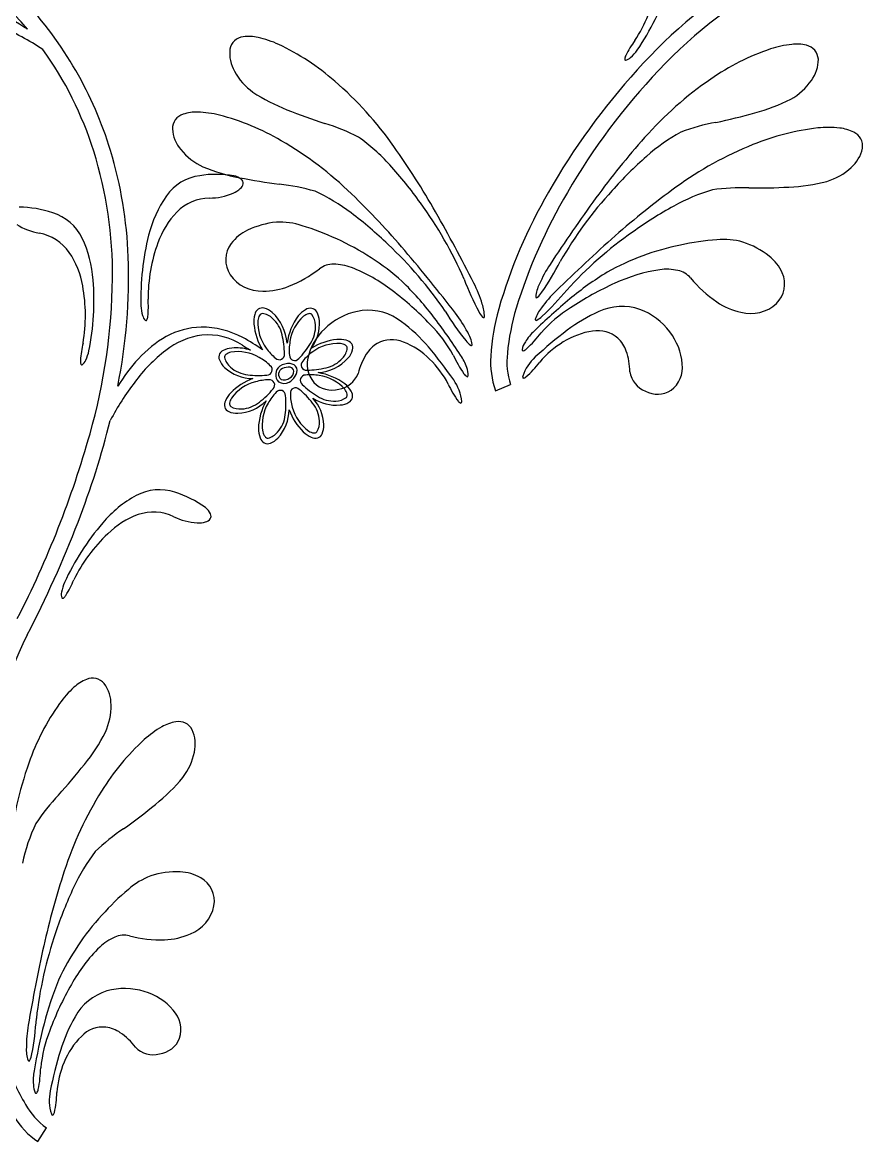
# Model space of a CAD drawing. Extents: x -4 to 4, y -4.07 to 4.07.
# Drawn here: x -1.98 to -0.791, y 0.465 to 2.048 of the extents above; entities that cross this region are included whole.
import ezdxf

# ---------------------------------------------------------------- set-up
doc = ezdxf.new("R2010")
doc.units = 0

msp = doc.modelspace()

# ---------------------------------------------------------------- linework, layer by layer
at = {"color": 7, "linetype": 'CONTINUOUS'}
for p, q in [((-1.310657, 1.527051), (-1.289372, 1.535869)), ((-1.957922, 0.465025), (-1.945885, 0.484671))]:
    msp.add_line(p, q, dxfattribs=at)
for centre, radius, start, end in [((-2.445202, 1.643073), 0.615881, 39.930406, 60.264098), ((-0.564759, 1.491553), 0.732891, 120.886794, 138.125905), ((-0.592734, 1.524327), 0.667218, 117.585578, 136.886768), ((-1.308468, 2.146957), 0.231377, 327.399878, 347.526406), ((-1.411901, 2.214021), 0.364838, 325.796366, 341.596381), ((-2.373734, 1.708816), 0.542019, 16.929435, 43.142625), ((-2.159656, 1.758129), 0.336761, 56.325161, 65.350765), ((-2.218852, 1.593179), 0.495319, 57.267578, 65.317074), ((-1.665299, 2.006353), 0.021376, 95.745958, 170.006726), ((-1.65951, 1.97176), 0.056421, 76.838932, 98.078197), ((-1.678205, 1.884783), 0.145379, 65.266218, 77.469445), ((-1.75993, 1.7126), 0.335967, 48.69116, 64.893487), ((-1.008438, 1.942652), 0.131875, 142.846615, 153.630424), ((-0.876082, 1.872489), 0.145377, 96.158341, 108.361567), ((-0.885008, 1.961002), 0.056421, 75.549813, 96.789305), ((-0.875416, 1.994739), 0.021375, 3.6201, 77.881074), ((-2.369031, 1.710491), 0.514141, 17.602817, 35.608122), ((-1.637455, 2.004066), 0.049262, 173.009184, 210.515728), ((-1.126572, 1.996051), 0.001456, 167.569125, 258.48105), ((-1.114403, 1.995074), 0.013652, 153.218624, 174.576039), ((-1.128872, 2.007017), 0.012554, 279.207884, 317.399004), ((-1.158449, 2.043319), 0.059278, 310.908039, 324.543449), ((-0.813985, 1.692312), 0.335949, 108.732935, 124.936174), ((-0.903343, 1.995557), 0.049262, 323.111998, 360.618542), ((-1.604556, 2.019186), 0.085361, 208.045159, 234.727825), ((-0.398686, 1.33318), 0.962291, 137.704713, 150.451095), ((-0.413612, 1.347615), 0.918774, 136.476366, 149.957846), ((-1.868915, 1.581315), 0.506549, 35.101077, 49.233818), ((-0.720245, 1.549741), 0.506532, 124.393419, 138.526617), ((-0.934358, 2.014234), 0.085359, 298.898939, 325.582057), ((-1.514061, 2.160705), 0.253278, 236.501587, 248.797139), ((-1.008591, 2.16493), 0.253285, 284.830484, 297.125808), ((-1.7464, 1.897671), 0.021376, 106.46919, 180.73037), ((-1.734276, 1.864758), 0.056423, 87.561774, 108.801039), ((-1.736461, 1.775823), 0.145379, 75.989401, 88.192627), ((-1.784717, 1.591445), 0.335962, 59.414423, 75.617206), ((-1.238094, 2.843138), 0.989379, 248.190848, 251.481463), ((-1.207099, 2.873767), 0.989374, 282.145686, 285.436301), ((-1.629273, 1.643102), 0.272955, 62.808999, 73.627338), ((-0.95154, 1.637739), 0.272947, 99.999995, 110.818563), ((-1.718617, 1.900605), 0.049262, 183.732626, 221.239393), ((-1.655751, 1.671302), 0.262511, 41.838953, 54.830246), ((-0.230678, 1.113788), 1.162069, 138.407438, 143.825463), ((-0.922087, 1.662809), 0.262523, 118.797281, 131.788116), ((-0.818136, 1.564754), 0.335953, 96.266741, 112.469752), ((-0.839875, 1.754089), 0.145381, 83.692474, 95.895472), ((-0.829484, 1.842444), 0.056422, 63.083616, 84.322881), ((-0.812836, 1.873316), 0.021376, 351.154341, 425.415521), ((-1.689107, 1.921582), 0.08536, 218.768655, 245.451773), ((-1.867375, 1.442166), 0.506552, 45.824486, 59.957227), ((-2.403799, 1.202438), 1.162023, 29.801439, 35.219694), ((-0.757376, 1.405294), 0.506553, 111.92711, 126.059851), ((-0.839927, 1.880143), 0.049262, 310.64472, 348.151487), ((-2.438393, 1.691594), 0.585977, 359.429308, 377.312979), ((-2.430276, 1.693667), 0.600525, 2.164579, 16.741335), ((-0.731864, 1.441291), 0.554481, 131.190681, 138.304303), ((-1.626521, 2.077469), 0.253279, 247.224717, 259.520498), ((-1.869382, 1.472267), 0.554466, 35.322972, 42.436822), ((-0.86618, 1.905076), 0.08536, 286.432607, 313.115499), ((-1.720239, 1.763592), 0.068261, 97.474088, 144.98827), ((-1.705688, 1.686906), 0.146255, 80.238347, 99.218409), ((-1.685445, 1.806824), 0.024644, 52.254295, 79.350392), ((-1.48235, 2.799346), 0.989394, 258.914213, 262.204828), ((-1.674742, 1.820638), 0.007169, 354.383247, 412.308144), ((-0.906131, 2.068237), 0.253279, 272.363961, 284.659514), ((-1.715714, 1.886096), 0.086522, 270.283552, 293.205342), ((-1.696345, 1.840258), 0.036762, 293.608915, 312.137999), ((-1.679471, 1.822236), 0.012084, 310.14108, 349.032565), ((-1.643411, 1.547469), 0.272952, 73.532516, 84.350855), ((-1.67468, 1.57024), 0.26252, 52.562347, 65.553411), ((-2.32246, 0.970337), 1.162084, 40.525177, 45.943202), ((-0.60942, 1.443214), 0.724747, 149.802517, 164.018362), ((-0.559378, 1.422186), 0.755304, 149.318841, 162.926618), ((-0.731448, 1.429906), 0.562425, 137.466475, 150.144999), ((-0.373468, 0.873959), 1.162068, 125.94112, 131.359145), ((-0.930059, 1.559286), 0.262523, 106.330991, 119.321827), ((-0.964231, 1.541165), 0.272947, 87.533383, 98.35195), ((-0.946953, 2.803227), 0.989383, 269.679726, 272.97034), ((-1.644086, 1.709515), 0.161659, 144.776121, 166.584896), ((-1.714351, 1.733167), 0.066414, 90.806586, 135.34225), ((-1.871074, 1.46099), 0.562427, 23.482196, 36.16072), ((0.657322, 0.47105), 2.258263, 143.960108, 146.854308), ((-1.984214, 1.640348), 0.146257, 71.1846, 90.164435), ((-1.957083, 1.713535), 0.068262, 25.41458, 72.928542), ((-1.675306, 1.697274), 0.119431, 136.259875, 160.87644), ((-1.847544, 1.334936), 0.554469, 46.046179, 53.160029), ((-3.357844, 0.662129), 2.258436, 26.772944, 29.666915), ((-0.792137, 1.301926), 0.554484, 118.724426, 125.838047), ((-1.941118, 1.835081), 0.086523, 237.197446, 260.119009), ((-1.608333, 1.642374), 0.1237, 95.719683, 115.352617), ((-1.616033, 1.664208), 0.101356, 71.655213, 92.617239), ((-1.679532, 1.437541), 0.336671, 64.640225, 73.539056), ((-1.967958, 1.68452), 0.066413, 35.060502, 79.596607), ((-2.041182, 1.672912), 0.161658, 3.817994, 25.626995), ((-1.447576, 1.657875), 0.364818, 165.856166, 181.656865), ((-1.634981, 1.69817), 0.061867, 115.176532, 143.277775), ((-1.681331, 1.415502), 0.357443, 48.105939, 65.892795), ((0.354973, 0.05455), 2.258445, 131.493823, 134.387793), ((-0.79419, 1.29072), 0.562426, 125.00011, 137.678634), ((-1.570834, 1.656991), 0.231367, 159.926704, 180.053914), ((-1.653703, 1.712044), 0.038565, 143.166616, 212.674781), ((-1.847108, 1.323538), 0.562432, 34.205623, 46.884147), ((-0.978584, 1.382626), 0.357431, 101.39161, 119.178922), ((-0.975488, 1.40453), 0.336651, 93.745256, 102.644544), ((-0.987538, 1.639597), 0.101353, 74.66588, 95.62836), ((-0.999853, 1.619991), 0.123699, 51.932094, 71.565028), ((-2.012444, 1.655638), 0.119433, 9.526317, 34.142655), ((-2.616898, 1.688215), 0.787222, 348.658192, 362.048086), ((-3.159416, 0.261863), 2.258632, 37.496652, 40.390393), ((-1.572076, 1.889738), 0.396039, 325.655528, 332.991007), ((-0.961578, 1.668554), 0.061866, 24.006326, 52.107569), ((-1.66525, 1.833441), 0.17042, 291.406289, 308.267059), ((-1.540097, 1.672921), 0.03314, 89.386762, 126.273706), ((-1.540319, 1.632169), 0.073892, 69.586873, 89.55306), ((-1.596239, 1.489945), 0.226707, 52.044838, 68.878481), ((-1.079796, 1.604503), 0.184068, 146.610631, 156.612703), ((-0.913513, 1.304632), 0.457638, 121.531844, 129.674043), ((-1.045202, 1.473969), 0.2267, 98.405981, 115.239853), ((-1.068445, 1.625007), 0.073892, 77.731483, 97.69767), ((-1.059691, 1.664808), 0.03314, 41.011192, 77.89769), ((-2.243566, 1.654757), 0.364831, 348.746191, 364.546434), ((-2.697819, 1.696268), 0.84544, 344.21869, 359.287729), ((-1.641446, 1.722481), 0.05456, 214.952488, 271.761341), ((-1.761984, 1.353736), 0.457662, 37.610682, 45.752652), ((-0.984603, 1.824671), 0.396033, 200.636053, 207.971532), ((-1.5055, 1.59584), 0.184072, 17.015057, 27.0169), ((-0.970009, 1.29456), 0.421129, 114.085058, 123.865694), ((-0.902278, 1.793843), 0.170418, 219.017507, 235.878276), ((-0.940261, 1.677966), 0.038564, 314.609542, 384.118125), ((-2.122178, 1.633333), 0.231377, 350.349951, 370.476252), ((-1.639073, 1.766318), 0.098374, 269.594787, 291.480778), ((-1.709084, 1.331481), 0.421145, 43.418884, 53.199291), ((-1.207576, 1.656303), 0.046333, 152.680765, 175.462777), ((-1.271661, 1.683831), 0.031836, 309.636037, 326.600518), ((-1.096634, 1.536397), 0.184071, 134.144524, 144.146367), ((-1.515725, 1.921166), 0.396023, 313.188742, 320.52445), ((-1.753041, 1.650335), 0.059277, 182.909607, 196.545245), ((-1.933645, 1.646185), 0.13187, 353.821004, 364.605041), ((-1.372758, 1.63314), 0.046334, 358.164409, 380.94574), ((-0.622251, 0.958312), 0.91015, 129.868222, 134.15024), ((-1.252471, 1.659963), 0.001293, 179.73362, 329.884719), ((-0.942585, 1.734128), 0.098372, 235.803077, 257.689067), ((-0.94992, 1.690845), 0.05456, 255.523154, 312.331791), ((-1.797502, 1.635647), 0.012554, 190.054667, 228.246233), ((-1.816123, 1.633362), 0.013651, 332.880697, 354.238566), ((-1.612286, 1.624629), 0.040321, 165.559691, 184.767577), ((-1.63788, 1.631563), 0.01381, 127.789342, 166.941718), ((-1.640719, 1.633855), 0.010294, 74.170021, 123.111519), ((-1.646035, 1.614814), 0.030063, 49.362493, 74.322677), ((-1.668856, 1.590557), 0.063351, 3.590879, 47.987746), ((-1.518262, 1.581048), 0.0884, 144.053622, 171.230848), ((-1.559045, 1.606895), 0.040324, 120.559263, 139.765556), ((-1.57224, 1.629898), 0.013811, 82.790677, 121.941717), ((-1.572627, 1.633528), 0.010293, 29.167892, 78.11136), ((-1.589851, 1.623821), 0.030064, 4.361725, 29.321909), ((-1.487755, 1.549986), 0.091226, 97.328766, 131.072265), ((-1.490976, 1.563427), 0.077498, 52.272227, 96.234394), ((-2.122244, 1.080094), 0.910059, 33.133583, 37.416058), ((-1.04378, 1.845821), 0.396038, 211.359974, 218.695453), ((-1.513011, 1.524058), 0.184077, 27.737719, 37.739333), ((-1.306012, 1.653385), 0.031836, 207.027266, 223.991747), ((-1.327733, 1.631793), 0.001293, 203.745538, 353.899519), ((-1.002521, 1.557652), 0.315336, 164.342178, 176.634302), ((-0.971735, 1.550031), 0.323587, 163.1294, 174.676636), ((-1.210222, 1.614561), 0.046333, 140.215116, 162.997128), ((-1.266855, 1.655274), 0.031836, 297.169915, 314.134623), ((-1.099013, 1.476944), 0.197876, 122.277245, 138.059697), ((-1.067495, 1.42387), 0.236017, 114.261324, 126.93048), ((-1.131707, 1.568812), 0.077498, 71.050221, 115.012167), ((-1.137807, 1.556411), 0.091225, 36.212507, 69.956007), ((-1.80534, 1.62764), 0.001456, 248.967543, 339.877324), ((-1.724782, 1.510893), 0.106196, 91.3348, 119.11248), ((-1.727194, 1.490924), 0.126136, 62.027523, 90.027848), ((-1.562767, 1.630633), 0.090187, 185.953983, 210.575078), ((-1.493352, 1.552666), 0.085563, 129.425742, 162.439412), ((-1.618458, 1.621901), 0.058734, 324.167039, 364.107249), ((-1.585531, 1.436158), 0.236037, 40.354444, 53.022687), ((-1.543091, 1.481005), 0.19788, 29.225046, 45.00727), ((-1.253269, 1.627825), 0.001293, 167.268227, 317.41875), ((-1.699674, 1.467155), 0.156625, 119.352696, 137.792068), ((-1.71153, 1.500678), 0.106084, 97.789247, 128.26907), ((-1.717629, 1.517308), 0.088862, 56.47842, 95.345413), ((-1.775018, 1.403633), 0.225664, 53.382097, 61.699395), ((-1.52661, 1.515104), 0.084853, 95.903024, 121.416792), ((-1.531986, 1.559321), 0.040325, 75.560196, 94.76649), ((-1.457547, 1.555747), 0.043406, 67.380835, 118.158646), ((-1.389522, 1.585405), 0.046335, 8.888407, 31.669738), ((-1.200946, 1.554022), 0.079633, 133.944825, 148.062269), ((-1.378433, 1.708696), 0.165486, 312.429488, 323.039497), ((-0.855031, 1.142281), 0.588767, 126.993194, 132.720205), ((-1.157768, 1.50614), 0.106463, 98.482334, 122.385937), ((-1.166006, 1.56868), 0.043406, 49.125868, 99.903679), ((-1.170253, 1.567642), 0.047038, 19.341756, 46.040474), ((-1.131757, 1.557794), 0.085561, 4.844515, 37.85841), ((-1.766231, 1.562192), 0.131875, 165.797344, 176.581153), ((-1.94362, 1.596396), 0.059277, 333.857118, 347.4923), ((-1.638233, 1.403986), 0.227408, 127.679444, 143.479915), ((-1.689157, 1.572085), 0.013811, 109.3076, 148.459976), ((-1.679475, 1.547396), 0.040324, 91.484982, 110.69173), ((-1.678718, 1.514368), 0.073361, 73.082368, 91.407429), ((-0.940902, 2.769295), 1.384535, 238.294231, 238.836706), ((-1.525051, 1.584918), 0.013811, 37.789565, 76.941495), ((-1.541802, 1.593074), 0.030064, 319.364361, 344.323413), ((-1.522759, 1.587758), 0.010293, 344.16811, 393.109827), ((-1.453633, 1.553799), 0.047038, 121.243505, 147.942223), ((-1.479349, 1.496553), 0.106465, 44.898815, 68.802192), ((-1.854667, 1.208322), 0.588661, 34.563425, 40.291581), ((-1.327707, 1.617716), 0.031836, 217.749322, 234.71403), ((-1.345032, 1.59246), 0.001293, 214.473685, 364.626082), ((-1.271924, 1.58485), 0.001228, 171.098898, 288.480811), ((-1.247832, 1.581044), 0.025618, 143.873523, 171.027474), ((-1.275491, 1.595621), 0.012574, 288.340866, 313.832905), ((-1.147318, 1.48303), 0.131624, 120.83898, 140.070079), ((-1.216271, 1.551476), 0.095812, 1.529728, 19.34916), ((-1.884251, 1.569144), 0.013651, 176.167622, 197.525036), ((-1.90223, 1.5745), 0.012554, 302.156906, 340.348917), ((-1.628761, 1.40103), 0.253579, 137.489695, 148.533495), ((-1.691744, 1.574659), 0.010294, 153.140097, 202.082908), ((-1.673393, 1.582018), 0.030065, 201.930444, 226.889948), ((-1.53559, 1.565058), 0.041565, 161.157801, 219.686665), ((-1.565854, 1.615569), 0.062982, 274.016092, 318.084701), ((-1.412303, 1.527901), 0.095813, 147.935048, 165.75448), ((-1.494634, 1.476307), 0.131631, 27.215085, 46.445501), ((-1.219508, 1.645575), 0.165489, 204.245446, 214.855455), ((-1.426689, 1.533757), 0.079633, 19.223577, 33.341249), ((-1.200361, 1.567007), 0.11731, 175.522633, 199.913531), ((-1.195089, 1.567916), 0.09958, 172.999417, 198.772782), ((-1.211206, 1.527082), 0.064431, 132.172195, 161.473215), ((-1.352902, 1.645706), 0.130637, 310.737595, 323.233554), ((-1.895837, 1.565299), 0.001456, 190.526153, 281.435154), ((-1.653195, 1.604573), 0.060338, 227.525672, 269.147102), ((-1.607056, 1.549901), 0.014654, 126.180483, 224.759704), ((-1.608871, 1.550214), 0.008772, 111.767362, 233.473465), ((-1.603604, 1.544408), 0.021131, 83.725726, 124.943519), ((-1.60302, 1.538972), 0.021419, 85.42589, 115.153374), ((-1.606122, 1.554213), 0.010126, 296.886664, 362.647556), ((-1.602388, 1.553996), 0.006418, 6.121255, 80.346803), ((-1.601944, 1.554084), 0.011347, 26.567595, 86.720415), ((-1.604766, 1.555664), 0.013433, 322.922596, 375.080497), ((-1.579128, 1.457791), 0.096583, 54.958763, 79.449358), ((-1.537649, 1.563571), 0.034658, 278.432657, 339.579338), ((-1.375006, 1.549798), 0.025619, 356.255608, 383.409333), ((-1.086147, 1.558681), 0.034658, 187.705694, 248.851949), ((-1.087829, 1.560584), 0.041564, 307.597225, 366.126303), ((-1.484934, 1.286031), 0.420817, 142.994511, 151.7494), ((-1.625003, 1.464742), 0.084655, 110.098823, 135.41338), ((-1.609687, 1.552742), 0.015284, 239.426288, 297.362358), ((-1.609807, 1.556555), 0.014059, 252.252547, 306.004855), ((-1.613816, 1.559224), 0.022949, 299.077782, 329.465963), ((-1.542101, 1.564144), 0.036137, 225.171715, 285.297602), ((-1.54972, 1.506082), 0.040326, 30.560278, 49.765889), ((-1.258276, 1.589748), 0.13064, 204.050865, 216.546595), ((-1.422613, 1.50522), 0.064433, 5.811489, 35.111833), ((-1.344816, 1.557928), 0.012574, 213.450759, 238.942797), ((-1.350667, 1.548207), 0.001228, 238.805305, 356.188263), ((-1.270524, 1.546719), 0.00196, 154.766479, 238.472296), ((-1.271643, 1.550651), 0.005603, 270.961042, 315.475303), ((-1.65605, 1.496404), 0.040324, 136.485213, 155.691734), ((-1.526715, 1.519278), 0.01381, 352.791394, 391.942879), ((-1.081679, 1.558259), 0.036136, 241.987084, 302.113184), ((-1.680354, 1.507016), 0.013811, 154.308388, 193.460319), ((-1.678019, 1.555824), 0.060751, 272.623057, 314.643432), ((-1.555695, 1.469564), 0.090519, 151.612265, 177.418442), ((-1.612515, 1.47665), 0.059006, 2.206595, 42.445498), ((-1.535996, 1.567003), 0.06034, 236.87089, 275.220012), ((-1.532793, 1.536891), 0.030065, 274.362178, 299.321456), ((-1.523086, 1.519666), 0.010293, 299.167673, 348.111579), ((-1.358468, 1.514908), 0.005603, 211.807363, 256.322286), ((-1.360425, 1.511319), 0.00196, 288.813378, 372.518395), ((-1.684003, 1.507006), 0.010294, 198.13988, 247.083348), ((-1.67623, 1.525185), 0.030065, 246.930156, 271.889886), ((-1.662985, 1.500964), 0.060334, 317.52372, 359.148254), ((-1.523151, 1.529162), 0.084662, 200.099775, 225.411842), ((-3.023654, 1.775841), 1.203642, 338.842061, 346.027576), ((-1.605813, 1.474685), 0.040323, 181.483752, 200.690728), ((-1.583601, 1.477931), 0.030065, 336.928957, 361.888461), ((-3.235242, 1.847031), 1.403609, 332.773173, 344.2628), ((-1.630502, 1.465004), 0.01381, 199.309156, 238.461531), ((-1.640433, 1.480769), 0.030065, 291.928588, 316.888093), ((-1.55482, 1.498111), 0.040325, 226.485327, 245.69162), ((-1.565432, 1.473807), 0.01381, 244.308882, 283.46059), ((-1.565422, 1.470158), 0.010294, 288.137682, 337.080056), ((-1.633075, 1.462417), 0.010294, 243.140425, 292.08258), ((-1.742159, 1.236589), 0.161659, 118.373355, 140.182129), ((-1.786321, 1.318887), 0.068261, 71.071061, 118.585242), ((-1.807389, 1.243729), 0.146257, 53.835565, 72.8154), ((-1.73593, 1.34214), 0.024642, 25.851505, 52.947828), ((-1.775564, 1.239506), 0.119432, 109.857129, 134.473466), ((-1.794576, 1.28902), 0.066414, 64.403834, 108.939718), ((-1.727793, 1.426603), 0.086523, 243.880492, 266.802055), ((-1.723727, 1.353287), 0.012084, 283.735747, 322.627009), ((-1.720202, 1.349753), 0.007169, 327.981404, 385.906946), ((-3.418327, 1.928248), 1.62672, 332.679053, 338.853356), ((-1.589101, 1.102944), 0.364829, 139.453479, 155.253722), ((-1.730828, 1.376933), 0.036763, 267.207768, 285.736625), ((-1.69989, 1.156956), 0.231386, 133.524156, 153.649775), ((-1.866059, 1.23203), 0.059283, 156.506765, 170.141262), ((-2.029681, 1.308628), 0.131876, 327.41885, 338.202431), ((-1.91242, 1.238646), 0.012554, 163.651121, 201.841573), ((-1.930115, 1.244881), 0.013652, 306.476619, 327.833579), ((-1.923001, 1.23496), 0.001456, 222.562896, 313.475796), ((-1.375509, 0.884806), 0.667218, 153.585578, 172.886768), ((-1.868634, 1.066289), 0.056421, 111.549813, 132.789305), ((-1.880705, 1.099221), 0.021375, 39.6201, 113.881074), ((-1.903778, 1.083468), 0.049262, 359.111998, 396.618542), ((-1.809387, 0.999927), 0.145377, 132.158341, 144.361567), ((-1.653244, 0.890661), 0.335949, 144.732935, 160.936174), ((-1.939848, 1.080348), 0.085359, 334.898939, 361.582057), ((-1.710501, 0.925421), 0.145381, 119.692474, 131.895472), ((-1.754028, 1.00301), 0.056422, 99.083616, 120.322881), ((-1.758705, 1.037771), 0.021376, 27.154341, 101.415521), ((-1.784635, 1.027371), 0.049262, 346.64472, 384.151487), ((-2.088481, 1.158631), 0.253285, 320.830484, 333.125808), ((-1.581626, 0.785025), 0.335953, 132.266741, 148.469752), ((-1.82053, 1.032111), 0.08536, 322.432607, 349.115499), ((-1.493605, 0.830417), 0.506532, 160.393419, 174.526617), ((-2.665721, 1.615412), 0.989374, 318.145686, 321.436301), ((-1.948755, 1.140628), 0.253279, 308.363961, 320.659514), ((-1.732451, 0.765658), 0.272947, 135.999995, 146.818563), ((-1.438741, 0.691733), 0.506553, 147.92711, 162.059851), ((-2.413796, 1.711253), 0.989383, 305.679726, 308.97034), ((-1.723359, 0.803252), 0.262523, 154.797281, 167.788116), ((-1.685953, 0.680068), 0.272947, 123.533383, 134.35195), ((-1.668959, 0.714814), 0.262523, 142.330991, 155.321827), ((-0.815842, 0.487528), 1.162068, 161.94112, 167.359145), ((-1.762666, 0.746002), 0.101353, 110.66588, 131.62836), ((-1.761105, 0.722902), 0.123699, 87.932094, 107.565028), ((-1.758684, 0.784688), 0.061866, 60.006326, 88.107569), ((-1.406105, 0.587674), 0.554484, 154.724426, 161.838047), ((-1.746971, 0.804831), 0.038564, 350.609542, 420.118125), ((-1.614749, 0.562911), 0.336651, 129.745256, 138.644544), ((-1.762355, 0.809573), 0.05456, 291.523154, 348.331791), ((-1.604378, 0.54337), 0.357431, 137.39161, 155.178922), ((-1.40118, 0.577401), 0.562426, 161.00011, 173.678634), ((-1.819545, 0.686643), 0.073892, 113.731483, 133.69767), ((-1.835858, 0.723987), 0.03314, 77.011192, 113.89769), ((-1.784352, 0.920904), 0.170418, 255.017507, 271.878276), ((-1.781862, 0.848901), 0.098372, 271.803077, 293.689067), ((0.255116, 0.25278), 2.258445, 167.493823, 170.387793), ((-1.711963, 0.578112), 0.2267, 134.405981, 151.239853), ((-1.505891, 0.518519), 0.457638, 157.531844, 165.674043), ((-1.545677, 0.477164), 0.421129, 150.085058, 159.865694), ((-1.83534, 0.590377), 0.091225, 72.212507, 105.956007), ((-1.837695, 0.603995), 0.077498, 107.050221, 151.012167), ((-1.831259, 0.595052), 0.085561, 40.844515, 73.85841), ((-1.79736, 0.62313), 0.041564, 343.597225, 402.126303), ((-2.355481, 0.663335), 0.396023, 349.188742, 356.52445), ((-1.700551, 0.524477), 0.236017, 150.261324, 162.93048), ((-1.790267, 0.598386), 0.184071, 170.144524, 180.146367), ((-1.066693, 0.409541), 0.91015, 165.868222, 170.15024), ((-1.757246, 0.548889), 0.197876, 158.277245, 174.059697), ((-1.865366, 0.583727), 0.043406, 85.125868, 135.903679), ((-1.868191, 0.580392), 0.047038, 55.341756, 82.040474), ((-1.895918, 0.540264), 0.095812, 37.529728, 55.34916), ((-1.821941, 0.537974), 0.106463, 134.482334, 158.385937), ((-1.791019, 0.624863), 0.036136, 277.987084, 338.113184), ((-1.928105, 0.594857), 0.046333, 176.215116, 198.997128), ((-1.997853, 0.594506), 0.031836, 333.169915, 350.134623), ((-1.363151, 0.42155), 0.588767, 162.993194, 168.720205), ((-1.794881, 0.622578), 0.034658, 223.705694, 284.851949), ((-1.697236, 0.68283), 0.323587, 199.1294, 210.676636), ((-1.970728, 0.580285), 0.001293, 203.268227, 353.41875), ((-1.799903, 0.52542), 0.131624, 156.83898, 176.070079), ((-1.885017, 0.551332), 0.079633, 169.944825, 184.062269), ((-2.119523, 0.572142), 0.165486, 348.429488, 359.039497), ((-1.938832, 0.545634), 0.025618, 179.873523, 207.027474), ((-1.969776, 0.541169), 0.012574, 324.340866, 349.832905), ((-1.960559, 0.534552), 0.001228, 207.098898, 324.480811), ((-1.877482, 0.523507), 0.064431, 168.172195, 197.473215), ((-2.061842, 0.536189), 0.130637, 346.737595, 359.233554), ((-1.888445, 0.566015), 0.09958, 208.999417, 234.772782), ((-1.892176, 0.562181), 0.11731, 211.522633, 235.913531), ((-1.937015, 0.504527), 0.00196, 190.766479, 274.472296), ((-1.940231, 0.50705), 0.005603, 306.961042, 351.475303)]:
    msp.add_arc(centre, radius, start, end, dxfattribs=at)
at = {"color": 2, "linetype": 'CONTINUOUS'}
for centre, radius, start, end in [((-1.628351, 1.624366), 0.018563, 149.85205, 173.422582), ((-1.639832, 1.630968), 0.005319, 94.849808, 149.237584), ((-1.64362, 1.6113), 0.025191, 45.781944, 82.385914), ((-1.54282, 1.588258), 0.059268, 131.546523, 171.947827), ((-1.570591, 1.618068), 0.018567, 104.852714, 128.419618), ((-1.574041, 1.630859), 0.00532, 49.857904, 104.244813), ((-1.590627, 1.61963), 0.025191, 0.782365, 37.386781), ((-1.587627, 1.622922), 0.059273, 176.546821, 216.944571), ((-1.654155, 1.597598), 0.042405, 11.624509, 48.49225), ((-1.607765, 1.617391), 0.042406, 326.62445, 363.491744), ((-1.718467, 1.579184), 0.109227, 0.002099, 14.288945), ((-1.575892, 1.629214), 0.072462, 215.343798, 230.706269), ((-1.530128, 1.584408), 0.072403, 170.337588, 185.712151), ((-1.666278, 1.649858), 0.109248, 315.004103, 329.287981), ((-1.533693, 1.534671), 0.059268, 86.545389, 126.946693), ((-1.532249, 1.575388), 0.018566, 59.851144, 83.418955), ((-1.545315, 1.59066), 0.025192, 315.781688, 352.384318), ((-1.525645, 1.586871), 0.005319, 4.854356, 59.242997), ((-1.688778, 1.574091), 0.00532, 127.005831, 181.391874), ((-1.669639, 1.579998), 0.02519, 193.864036, 230.470017), ((-1.680962, 1.563394), 0.018567, 102.830891, 126.398022), ((-1.675094, 1.523075), 0.059271, 59.305025, 99.70433), ((-1.680026, 1.510784), 0.072386, 45.53612, 60.914333), ((-1.616535, 1.578282), 0.00735, 224.443669, 367.082637), ((-1.594822, 1.57713), 0.00735, 179.444814, 322.083934), ((-1.578332, 1.563573), 0.00735, 134.438611, 277.082421), ((-1.527428, 1.522967), 0.072416, 125.34145, 140.713275), ((-1.559016, 1.601195), 0.042406, 281.624733, 318.492027), ((-1.657165, 1.591964), 0.042407, 227.759972, 264.627266), ((-1.633866, 1.556668), 0.00735, 269.169492, 411.816026), ((-1.577432, 1.665516), 0.109236, 270.003626, 284.289102), ((-1.635756, 1.482306), 0.059269, 104.304384, 144.70591), ((-1.645861, 1.657925), 0.109255, 261.963344, 276.246766), ((-1.630545, 1.470081), 0.072431, 90.540593, 105.910136), ((-1.630357, 1.53521), 0.00735, 314.169609, 456.806611), ((-1.579484, 1.541861), 0.00735, 89.441214, 232.080183), ((-1.506758, 1.613318), 0.109247, 225.004799, 239.288905), ((-1.572206, 1.477138), 0.072432, 80.341162, 95.709793), ((-1.568356, 1.48986), 0.059268, 41.546107, 81.946967), ((-1.71043, 1.598318), 0.109242, 306.963509, 321.248528), ((-1.569145, 1.474096), 0.072453, 135.544661, 150.909185), ((-1.615085, 1.520294), 0.00735, 359.166405, 501.809307), ((-1.716337, 1.5083), 0.10925, 351.962697, 366.246575), ((-1.593627, 1.523804), 0.00735, 44.16813, 186.809973), ((-1.528509, 1.523616), 0.072419, 180.541147, 195.912743), ((-1.656734, 1.44373), 0.109242, 36.963509, 51.248528), ((-1.538546, 1.517629), 0.018568, 14.852848, 38.419525), ((-1.525755, 1.52108), 0.005319, 319.857038, 374.245679), ((-1.681504, 1.508702), 0.00532, 172.011844, 226.396805), ((-1.668414, 1.506665), 0.018567, 147.833397, 171.400754), ((-1.672148, 1.526411), 0.02519, 238.865242, 275.470106), ((-1.671789, 1.543694), 0.042407, 272.759573, 309.626867), ((-1.581491, 1.479067), 0.059271, 149.305331, 189.704857), ((-1.602109, 1.482373), 0.042406, 2.758518, 39.626928), ((-1.539223, 1.554806), 0.042407, 236.62512, 273.491074), ((-1.536984, 1.537666), 0.025191, 270.780619, 307.385483), ((-1.650381, 1.496996), 0.042408, 317.761946, 354.627453), ((-1.540722, 1.518404), 0.059269, 194.304061, 234.704699), ((-1.584828, 1.482013), 0.02519, 328.863951, 365.469038), ((-1.621811, 1.473198), 0.018567, 192.830551, 216.398362), ((-1.632507, 1.465383), 0.00532, 217.007926, 271.396784), ((-1.638416, 1.484524), 0.025194, 283.867326, 320.46951), ((-1.565082, 1.485746), 0.018566, 237.830319, 261.399491), ((-1.567119, 1.472656), 0.00532, 262.010978, 316.397671)]:
    msp.add_arc(centre, radius, start, end, dxfattribs=at)

doc.saveas('drawing.dxf')
